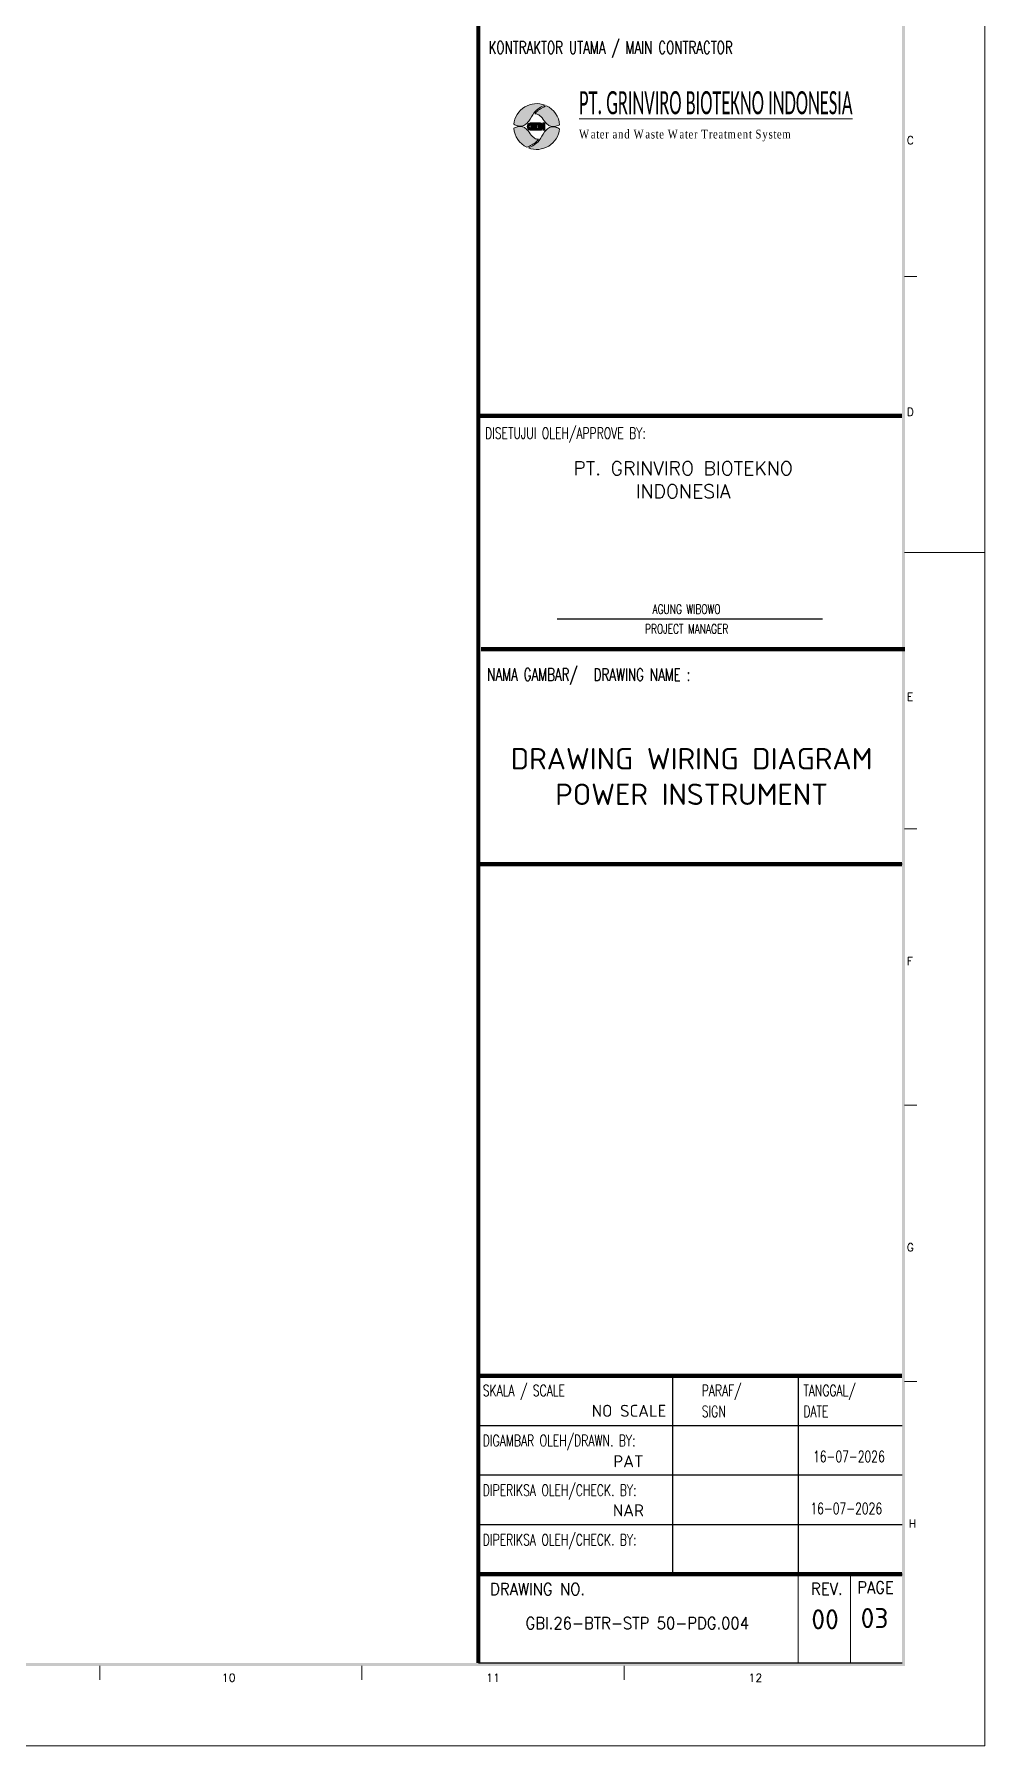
# Model space of a CAD drawing. Header units: millimetres. Extents: x 67033 to 212947, y 35102 to 335921.
# Drawn here: x 80903 to 83025, y 149414 to 153235 of the extents above; entities that cross this region are included whole.
import ezdxf
from ezdxf.enums import TextEntityAlignment as Align

# ---------------------------------------------------------------- set-up
doc = ezdxf.new("R2010")
doc.units = ezdxf.units.MM
doc.layers.add('BORDER', color=7, linetype='Continuous')
doc.layers.add('S-Kop', color=7, linetype='Continuous')
doc.layers.add('G-0.9', color=250, linetype='Continuous', lineweight=9)
doc.styles.add('3', font='ROMANS.SHX', dxfattribs={"width": 0.75})
doc.styles.add('ISOCPEUR', font='isocpeur.ttf')
doc.styles.add('ROMANS', font='romans.shx', dxfattribs={"height": 0.3})
doc.styles.get("Standard").update_dxf_attribs({"font": 'arial.ttf'})

msp = doc.modelspace()

# ---------------------------------------------------------------- hatches: boundary and pattern name
at = {"layer": 'G-0.9', "true_color": 0x139b48}
h = msp.add_hatch(color=114, dxfattribs=at)
edge = h.paths.add_edge_path(flags=0)
edge.add_spline(control_points=[(82075.61710055638, 153024.4129370213), (82075.00265464086, 153024.7098361602), (82073.76560609808, 153025.2858572626), (82072.19698846931, 153025.9540756037), (82070.93215750721, 153026.4708226235), (82069.97894740607, 153026.8504842934), (82069.01719883805, 153027.2090099228), (82068.044336945, 153027.5300177509), (82067.05661309531, 153027.8239559678), (82066.05731743203, 153028.0978733299), (82065.0497976102, 153028.3326695024), (82064.03993147753, 153028.5100054419), (82063.02341860536, 153028.6346460405), (82061.65485412418, 153028.7454678549), (82059.9498520863, 153028.7440866974), (82058.25085100379, 153028.5079444761), (82056.90035951087, 153028.206662778), (82055.90680572577, 153027.9336099272), (82054.92651363109, 153027.6073820654), (82053.95450426782, 153027.2240732609), (82053.00076373684, 153026.7943366436), (82051.76552457128, 153026.1763378508), (82050.28438442276, 153025.294576796), (82048.59782041042, 153024.0966136938), (82047.02070091096, 153022.7762168716), (82045.5347963146, 153021.3477297768), (82044.14007659047, 153019.8297228287), (82042.82777601373, 153018.2347829151), (82041.80287214759, 153016.8636431581), (82041.02044872557, 153015.7372802185), (82040.25144273446, 153014.6045219807), (82039.5158799632, 153013.4521131866), (82038.80492481959, 153012.2839378756), (82038.27451303067, 153011.4063938761), (82037.75113010312, 153010.5246272069), (82037.23812291994, 153009.6364823287), (82036.7285745556, 153008.7464269885), (82036.0432869506, 153007.563926121), (82035.3616138419, 153006.3797391007), (82034.67637429647, 153005.1985082807), (82034.15092452012, 153004.3203505457), (82033.6180058508, 153003.4473591982), (82032.9031323897, 153002.2865010131), (82031.97585413409, 153000.8586373029), (82030.80108738373, 152999.1837843493), (82029.14939929589, 152997.0126326238), (82026.87244941368, 152994.4408756825), (82023.86569068825, 152991.6133531293), (82020.61310932053, 152989.07970309), (82017.72806739963, 152987.2545990595), (82015.33871743969, 152985.9424261563), (82013.51318081155, 152985.0168750683), (82011.66115496257, 152984.1384413473), (82009.16293271935, 152983.0181381538), (82007.27763755461, 152982.1984990954), (82006.00993545465, 152981.671238786)], knot_values=[-1, -1, -1, -1, -0.9772727272727273, -0.9545454545454546, -0.9431818181818182, -0.9318181818181819, -0.9204545454545454, -0.9090909090909091, -0.8977272727272727, -0.8863636363636364, -0.875, -0.8636363636363636, -0.8522727272727273, -0.8409090909090909, -0.8181818181818182, -0.7954545454545454, -0.7840909090909091, -0.7727272727272727, -0.7613636363636364, -0.75, -0.7386363636363636, -0.7272727272727273, -0.7045454545454546, -0.6818181818181818, -0.6590909090909091, -0.6363636363636364, -0.6136363636363636, -0.5909090909090909, -0.5681818181818181, -0.5568181818181818, -0.5454545454545454, -0.5227272727272727, -0.5113636363636364, -0.5, -0.4886363636363636, -0.4772727272727273, -0.4659090909090909, -0.4545454545454545, -0.4318181818181818, -0.4204545454545454, -0.4090909090909091, -0.3977272727272727, -0.3863636363636364, -0.3636363636363636, -0.3409090909090909, -0.3181818181818182, -0.2727272727272727, -0.2272727272727273, -0.1818181818181818, -0.1363636363636364, -0.1136363636363636, -0.09090909090909091, -0.06818181818181818, -0.04545454545454546, 0, 0, 0, 0], degree=3, periodic=0)
edge.add_arc((82024.66971455529, 153029.3331441427), 51.18441733908411, 248.6195076609033, 354.4838079919351)
edge = h.paths.add_edge_path(flags=0)
edge.add_arc((82024.66971455529, 153029.3331441427), 51.18441733908363, 68.61950766090604, 174.4838079919366)
edge.add_spline(control_points=[(81973.72232855578, 153034.2533512633), (81974.33677447126, 153033.9564521245), (81975.57382301407, 153033.3804310221), (81977.14244064127, 153032.712212681), (81978.40727160337, 153032.1954656611), (81979.36048170607, 153031.815803992), (81980.32223027408, 153031.4572783619), (81981.29509216714, 153031.1362705337), (81982.28281601683, 153030.8423323169), (81983.2821116801, 153030.5684149548), (81984.28963150195, 153030.3336187821), (81985.29949763462, 153030.1562828427), (81986.31601050677, 153030.0316422441), (81987.68457498643, 153029.9208204305), (81989.38957702584, 153029.9222015857), (81991.08857810684, 153030.1583438086), (81992.43906959973, 153030.4596255074), (81993.43262338638, 153030.7326783567), (81994.4129154795, 153031.0589062193), (81995.38492484584, 153031.4422150206), (81996.33866536453, 153031.8719516525), (81997.57390460071, 153032.4899503747), (81999.05504420893, 153033.3717119669), (82000.74161045009, 153034.5696728417), (82002.31872168812, 153035.8900779269), (82003.80465709978, 153037.3185341987), (82005.19926182108, 153038.8366561772), (82006.51199159384, 153040.4311667913), (82007.7402744502, 153042.0781366696), (82008.70766047898, 153043.4933788347), (82009.45700008179, 153044.6369336371), (82010.000957616, 153045.5064968836), (82010.53459324782, 153046.3822756419), (82011.06489058191, 153047.2599155172), (82011.58831204893, 153048.1416514095), (82012.10127952912, 153049.0298235202), (82012.61094816746, 153049.9198007002), (82013.12447247807, 153050.8069617608), (82013.63827623693, 153051.6936170101), (82014.14877748987, 153052.5820816068), (82014.66314796152, 153053.4677197979), (82015.18847967268, 153054.345953845), (82015.7214297882, 153055.2189248682), (82016.43629295396, 153056.3797897061), (82017.3635762475, 153057.807650169), (82018.53834141986, 153059.4825041049), (82020.19002986232, 153061.6536557874), (82022.46698081287, 153064.2254106113), (82025.47373413199, 153067.0529425663), (82028.72633584472, 153069.5865575391), (82031.61131445113, 153071.4117706212), (82034.00079352985, 153072.7237211448), (82036.43431662188, 153073.9586947515), (82039.54713031166, 153075.3765463494), (82042.06179155597, 153076.4677891892), (82043.32949365595, 153076.9950494987)], knot_values=[-1, -1, -1, -1, -0.9772727272727273, -0.9545454545454546, -0.9431818181818182, -0.9318181818181819, -0.9204545454545455, -0.9090909090909092, -0.8977272727272728, -0.8863636363636365, -0.8750000000000001, -0.8636363636363638, -0.8522727272727274, -0.840909090909091, -0.8181818181818183, -0.7954545454545456, -0.7840909090909093, -0.7727272727272729, -0.7613636363636366, -0.7500000000000002, -0.7386363636363639, -0.7272727272727275, -0.7045454545454548, -0.6818181818181821, -0.6590909090909094, -0.6363636363636367, -0.613636363636364, -0.5909090909090913, -0.5681818181818186, -0.5454545454545459, -0.5340909090909094, -0.522727272727273, -0.5113636363636367, -0.5000000000000003, -0.488636363636364, -0.4772727272727276, -0.4659090909090913, -0.4545454545454549, -0.4431818181818186, -0.4318181818181822, -0.4204545454545459, -0.4090909090909095, -0.3977272727272732, -0.3863636363636368, -0.363636363636364, -0.3409090909090913, -0.3181818181818186, -0.272727272727273, -0.2272727272727276, -0.1818181818181821, -0.1363636363636367, -0.113636363636364, -0.09090909090909127, -0.04545454545454575, -3.33066907387547e-16, -3.33066907387547e-16, -3.33066907387547e-16, -3.33066907387547e-16], degree=3, periodic=0)
at = {"layer": 'G-0.9', "true_color": 0x105689}
h = msp.add_hatch(color=146, dxfattribs=at)
edge = h.paths.add_edge_path(flags=0)
edge.add_arc((82024.66971455529, 153029.3331441427), 51.18441733908399, 3.799054058211098, 64.9709100956754)
edge.add_spline(control_points=[(82046.3247335409, 153075.7109915597), (82045.10851177287, 153075.1848081262), (82043.29773369088, 153074.3651089546), (82040.90784812203, 153073.2139352082), (82039.13292441565, 153072.3162210944), (82037.35449970687, 153071.4050253557), (82035.57681843174, 153070.4762146974), (82033.8287188467, 153069.5007826609), (82032.13955067587, 153068.4507636289), (82030.51202395649, 153067.3189017822), (82028.39642651872, 153065.7288127059), (82025.87370990847, 153063.5906588791), (82023.04483176189, 153060.8035578924), (82021.2878838747, 153058.7889788241), (82020.44192628686, 153057.7433086441)], knot_values=[0, 0, 0, 0, 0.125, 0.1875, 0.25, 0.3125, 0.375, 0.4375, 0.5, 0.5625, 0.625, 0.75, 0.875, 1, 1, 1, 1], degree=3, periodic=0)
edge.add_spline(control_points=[(82020.44192628686, 153057.7433086441), (82021.00536896943, 153057.7387453177), (82022.12506284362, 153057.6841721082), (82023.77271635555, 153057.4579581755), (82025.41942108345, 153057.1114334791), (82027.01794572883, 153056.613962666), (82028.276030245, 153056.011887906), (82029.25062454079, 153055.4529417609), (82029.96079629443, 153055.0105061464), (82030.6488943477, 153054.5384641774), (82031.31661515802, 153054.0296935313), (82031.96588674183, 153053.4968362177), (82032.8120437518, 153052.7702239364), (82033.62108176186, 153052.0091066569), (82034.39907685528, 153051.2125652607), (82034.9729961783, 153050.6059168321), (82035.53476382294, 153049.9867785781), (82036.26411453988, 153049.1405323512), (82036.97641004816, 153048.2772975226), (82037.67652569836, 153047.4025478599), (82038.36238826225, 153046.5132407641), (82039.21167261986, 153045.3951361024), (82040.21749672259, 153044.0437075974), (82041.22030129824, 153042.691658702), (82042.23174352835, 153041.3567282053), (82043.2548176799, 153040.0335299599), (82044.12542399521, 153038.9480087101), (82044.83174584518, 153038.0878384327), (82045.37225259171, 153037.4507420183), (82045.9180803125, 153036.8138641253), (82046.46825572943, 153036.1777920672), (82046.93749272171, 153035.6582325928), (82047.32200881858, 153035.2527280725), (82047.61646807939, 153034.956009476), (82047.91511543692, 153034.6632484087), (82048.31638455614, 153034.2741233895), (82048.82730962029, 153033.7969921826), (82049.46125833823, 153033.2499595463), (82050.34227758808, 153032.5766041203), (82051.53032186403, 153031.837672986), (82053.02845354605, 153031.0823212675), (82054.59045737046, 153030.4657223432), (82056.73889472074, 153029.8229579828), (82058.94468961205, 153029.4414455487), (82061.17503004606, 153029.3288751403), (82063.41153775353, 153029.3697786886), (82066.19380336661, 153029.682030296), (82068.92293816687, 153030.2826870546), (82071.05012557894, 153030.9400626065), (82073.15288283033, 153031.6825007014), (82074.71266773115, 153032.2867226273), (82075.74165732737, 153032.7244919324)], knot_values=[0, 0, 0, 0, 0.02500000000000002, 0.05000000000000004, 0.07499999999999996, 0.09999999999999998, 0.125, 0.1375, 0.15, 0.1625000000000001, 0.175, 0.1875, 0.2, 0.225, 0.2375, 0.25, 0.2625, 0.275, 0.3, 0.3125, 0.325, 0.35, 0.375, 0.4, 0.425, 0.45, 0.475, 0.4875, 0.5, 0.5125, 0.5249999999999999, 0.5374999999999999, 0.5437499999999998, 0.5499999999999998, 0.5562499999999999, 0.5624999999999999, 0.5749999999999998, 0.5874999999999999, 0.5999999999999999, 0.6249999999999999, 0.6499999999999999, 0.6749999999999998, 0.6999999999999998, 0.7499999999999999, 0.7749999999999999, 0.7999999999999999, 0.8499999999999999, 0.8999999999999999, 0.9249999999999999, 0.95, 1, 1, 1, 1], degree=3, periodic=0)
edge = h.paths.add_edge_path(flags=0)
edge.add_arc((82024.66971455529, 153029.3331441427), 51.18441733908391, 183.7990540582112, 244.97091009567498, ccw=False)
edge.add_spline(control_points=[(81973.59777178324, 153025.9417963522), (81974.62676138099, 153026.3795656573), (81976.18645884775, 153026.9838866127), (81978.28944925613, 153027.7260606294), (81979.8841403411, 153028.2198845268), (81981.51021414438, 153028.6215202428), (81983.70086880974, 153029.0480788771), (81985.92808465144, 153029.2962903953), (81988.1643633173, 153029.3374541045), (81990.39476069242, 153029.2248161757), (81992.60052903577, 153028.8433523868), (81994.74897581559, 153028.2005339319), (81996.31096226831, 153027.5840864937), (81997.80915636224, 153026.828169401), (81999.23457721346, 153025.9435620531), (82000.30765013, 153025.061051152), (82001.02305305995, 153024.392087632), (82001.42431207266, 153024.0030544255), (82001.72296146101, 153023.7102749166), (82002.01742017997, 153023.4135612321), (82002.40193645487, 153023.0080551032), (82002.87117335969, 153022.488496417), (82003.42134880579, 153021.8524241056), (82003.96717651737, 153021.215546281), (82004.50768326697, 153020.5784498488), (82005.2140051154, 153019.7182795769), (82006.0846114307, 153018.6327583232), (82007.1076855838, 153017.3095600793), (82008.11912781237, 153015.9746295827), (82009.12193238802, 153014.6225806873), (82010.1277564923, 153013.2711521823), (82010.9770408499, 153012.1530475206), (82011.66290341377, 153011.2637404247), (82012.363019064, 153010.3889907628), (82013.07531457224, 153009.5257559343), (82013.80466528767, 153008.6795097073), (82014.36643293385, 153008.060371451), (82014.94035225686, 153007.4537230223), (82015.71834734875, 153006.6571816278), (82016.52738536036, 153005.896064349), (82017.37354236878, 153005.169452067), (82018.02281395413, 153004.6365947535), (82018.69053476288, 153004.1278241072), (82019.37863281772, 153003.6557821375), (82020.08880457137, 153003.2133465238), (82021.06339886715, 153002.6544003787), (82022.32148338176, 153002.0523256186), (82023.92000802715, 153001.5548548056), (82025.56671275506, 153001.2083301076), (82027.21436626698, 153000.9821161764), (82028.33406014272, 153000.927542967), (82028.89750282528, 153000.9229796405)], knot_values=[0, 0, 0, 0, 0.05000000000000004, 0.07499999999999996, 0.09999999999999998, 0.125, 0.1499999999999999, 0.2, 0.225, 0.25, 0.3, 0.325, 0.35, 0.375, 0.4, 0.425, 0.4375, 0.44375, 0.45, 0.4562499999999999, 0.4624999999999999, 0.475, 0.4875, 0.5, 0.5125, 0.5249999999999999, 0.5499999999999998, 0.5749999999999997, 0.5999999999999998, 0.6249999999999998, 0.6499999999999998, 0.6749999999999998, 0.6874999999999998, 0.6999999999999997, 0.7249999999999996, 0.7374999999999996, 0.7499999999999996, 0.7624999999999995, 0.7749999999999995, 0.7999999999999995, 0.8124999999999996, 0.8249999999999995, 0.8374999999999995, 0.8499999999999994, 0.8624999999999994, 0.8749999999999993, 0.8999999999999994, 0.9249999999999994, 0.9499999999999994, 0.9749999999999994, 0.9999999999999994, 0.9999999999999994, 0.9999999999999994, 0.9999999999999994], degree=3, periodic=0)
edge.add_spline(control_points=[(82028.89750282528, 153000.9229796405), (82028.05154523744, 152999.8773094613), (82026.29459735026, 152997.8627303923), (82023.46571920367, 152995.0756294056), (82020.94300259341, 152992.9374755787), (82018.82740515564, 152991.3473865024), (82017.19987843627, 152990.2155246549), (82015.5107102639, 152989.1655056238), (82013.76261068038, 152988.1900735872), (82011.98492940528, 152987.2612629289), (82010.20650469649, 152986.3500671902), (82008.43158099012, 152985.4523530771), (82006.04169542127, 152984.3011793301), (82004.23091733774, 152983.4814801585), (82003.01469557124, 152982.9552967249)], knot_values=[0, 0, 0, 0, 0.125, 0.25, 0.375, 0.4375, 0.5, 0.5625, 0.625, 0.6875, 0.75, 0.8125, 0.875, 1, 1, 1, 1], degree=3, periodic=0)
at = {"layer": 'G-0.9', "true_color": 0xf26722}
h = msp.add_hatch(color=30, dxfattribs=at)
h.dxf.hatch_style = 1
edge = h.paths.add_edge_path()
edge.add_arc((82024.65427571957, 153029.3426941992), 51.18441733908399, 3.799054058211098, 64.9709100956754)
edge.add_spline(control_points=[(82046.30929470362, 153075.7205416162), (82045.09307293559, 153075.1943581827), (82043.2822948536, 153074.3746590111), (82040.89240928474, 153073.223485264), (82039.11748557839, 153072.325771151), (82037.3390608696, 153071.4145754122), (82035.56137959448, 153070.4857647539), (82033.81328001095, 153069.5103327174), (82032.1241118386, 153068.4603136862), (82030.49658511922, 153067.3284518387), (82028.38098768146, 153065.7383627624), (82025.85827107119, 153063.6002089355), (82023.0293929246, 153060.8131079488), (82021.27244503741, 153058.7985288806), (82020.4264874496, 153057.7528587006)], knot_values=[0, 0, 0, 0, 0.125, 0.1875, 0.25, 0.3125, 0.375, 0.4375, 0.5, 0.5625, 0.625, 0.75, 0.875, 1, 1, 1, 1], degree=3, periodic=0)
edge.add_spline(control_points=[(82020.4264874496, 153057.7528587006), (82020.98993013214, 153057.7482953742), (82022.1096240079, 153057.6937221648), (82023.75727751828, 153057.4675082336), (82025.4039822477, 153057.1209835356), (82027.00250689157, 153056.6235127226), (82028.26059140773, 153056.0214379625), (82029.2351857035, 153055.4624918173), (82029.94535745717, 153055.0200562037), (82030.63345551198, 153054.5480142339), (82031.30117632073, 153054.0392435877), (82031.9504479061, 153053.5063862742), (82032.79660491453, 153052.7797739929), (82033.60564292458, 153052.0186567134), (82034.383638018, 153051.2221153188), (82034.95755734101, 153050.6154668901), (82035.51932498567, 153049.9963286346), (82036.24867570262, 153049.1500824077), (82036.9609712109, 153048.2868475791), (82037.66108686109, 153047.4120979172), (82038.34694942497, 153046.5227908205), (82039.19623378258, 153045.4046861588), (82040.20205788687, 153044.0532576539), (82041.20486246097, 153042.7012087584), (82042.21630469104, 153041.3662782618), (82043.23937884417, 153040.0430800179), (82044.10998515795, 153038.9575587666), (82044.81630700637, 153038.0973884892), (82045.35681375596, 153037.4602920748), (82045.90264147676, 153036.8234141819), (82046.45281689217, 153036.1873421245), (82046.92205388444, 153035.6677826494), (82047.30656998283, 153035.2622781291), (82047.60102924213, 153034.9655595325), (82047.89967659966, 153034.6727984668), (82048.30094571886, 153034.283673446), (82048.811870783, 153033.8065422391), (82049.44581950096, 153033.2595096028), (82050.32683875081, 153032.5861541776), (82051.51488302831, 153031.8472230425), (82053.01301470879, 153031.0918713255), (82054.5750185332, 153030.4752723998), (82056.72345588346, 153029.83250804), (82058.92925077479, 153029.4509956052), (82061.15959120878, 153029.3384251968), (82063.39609891626, 153029.3793287451), (82066.17836452932, 153029.6915803517), (82068.90749932958, 153030.292237111), (82071.0346867417, 153030.949612663), (82073.13744399304, 153031.692050758), (82074.69722889387, 153032.2962726839), (82075.7262184901, 153032.7340419889)], knot_values=[0, 0, 0, 0, 0.02500000000000002, 0.05000000000000004, 0.07499999999999996, 0.09999999999999998, 0.125, 0.1375, 0.15, 0.1625000000000001, 0.175, 0.1875, 0.2, 0.225, 0.2375, 0.25, 0.2625, 0.275, 0.3, 0.3125, 0.325, 0.35, 0.375, 0.4, 0.425, 0.45, 0.475, 0.4875, 0.5, 0.5125, 0.5249999999999999, 0.5374999999999999, 0.5437499999999998, 0.5499999999999998, 0.5562499999999999, 0.5624999999999999, 0.5749999999999998, 0.5874999999999999, 0.5999999999999999, 0.6249999999999999, 0.6499999999999999, 0.6749999999999998, 0.6999999999999998, 0.7499999999999999, 0.7749999999999999, 0.7999999999999999, 0.8499999999999999, 0.8999999999999999, 0.9249999999999999, 0.95, 1, 1, 1, 1], degree=3, periodic=0)
at = {"layer": 'G-0.9', "true_color": 0x000000}
h = msp.add_hatch(color=18, dxfattribs=at)
edge = h.paths.add_edge_path(flags=0)
edge.add_spline(control_points=[(82010.08184512137, 153037.5994832243), (82009.82486307614, 153037.4881278157), (82009.44474238194, 153037.3161503208), (82008.94820409565, 153037.0773420118), (82008.58177591812, 153036.8927157246), (82008.21799973756, 153036.7056396363), (82007.85745179154, 153036.5155812401), (82007.5638361452, 153036.3508802012), (82007.33468527114, 153036.2138143421), (82007.11077502597, 153036.0719111598), (82006.83641130185, 153035.8894017649), (82006.51557899575, 153035.6626253338), (82006.20788803701, 153035.4236746221), (82005.9182272889, 153035.1683782723), (82005.64570735846, 153034.896466493), (82005.30106875891, 153034.5152999446), (82004.91406499229, 153034.003988783), (82004.52918529186, 153033.3187085014), (82004.21425783269, 153032.5865433076), (82003.97062018419, 153031.812035981), (82003.73695691834, 153030.7389880951), (82003.61237625648, 153029.3458771341), (82003.71557949466, 153027.6729376175), (82004.02383921848, 153026.3409623182), (82004.41401016318, 153025.3540523699), (82004.77736748908, 153024.6578616561), (82005.14773611585, 153024.1341802485), (82005.47947409877, 153023.7413004447), (82005.74237007051, 153023.4594678997), (82006.02248808027, 153023.1929214925), (82006.32075967698, 153022.9415049721), (82006.63238754061, 153022.701441658), (82006.95198899572, 153022.4681358051), (82007.28225165607, 153022.2438883409), (82007.62582867609, 153022.0309179494), (82007.97725302544, 153021.8245995219), (82008.45000589901, 153021.5530560647), (82009.04973059514, 153021.2210706838), (82009.54505972467, 153020.9686597535), (82009.79609661519, 153020.8453122015)], knot_values=[0, 0, 0, 0, 0.0357142857142857, 0.0535714285714286, 0.0714285714285714, 0.0892857142857143, 0.1071428571428572, 0.125, 0.1339285714285714, 0.1428571428571429, 0.1607142857142858, 0.1785714285714286, 0.1964285714285714, 0.2142857142857143, 0.2321428571428572, 0.25, 0.2857142857142857, 0.3214285714285714, 0.3571428571428572, 0.3928571428571429, 0.4285714285714286, 0.5, 0.5714285714285714, 0.6428571428571428, 0.6785714285714285, 0.7142857142857142, 0.7499999999999999, 0.7678571428571428, 0.7857142857142857, 0.8035714285714286, 0.8214285714285714, 0.8392857142857142, 0.857142857142857, 0.8749999999999998, 0.8928571428571427, 0.9107142857142856, 0.9285714285714284, 0.9642857142857141, 0.9999999999999998, 0.9999999999999998, 0.9999999999999998, 0.9999999999999998], degree=3, periodic=0)
edge.add_line((82009.79609661519, 153020.8453122015), (82019.69709955661, 153020.8453122015))
edge.add_line((82019.69709955627, 153020.8453122015), (82019.69709955627, 153031.3854838728))
edge.add_line((82019.69709955627, 153031.3854838727), (82011.46832613368, 153031.3854838727))
edge.add_line((82011.46832613357, 153031.3854838727), (82011.46832613357, 153027.0207973317))
edge.add_line((82011.46832613357, 153027.020797332), (82015.33951317836, 153027.020797332))
edge.add_line((82015.33951317877, 153027.020797332), (82015.33951317877, 153025.0892933794))
edge.add_line((82015.33951317877, 153025.0892933785), (82011.08186041968, 153025.0892933785))
edge.add_spline(control_points=[(82011.08186041958, 153025.0892933785), (82010.88139887077, 153025.1765116687), (82010.63701825828, 153025.2918066716), (82010.35324115558, 153025.4397562109), (82010.16628807897, 153025.5406483299), (82009.93373059627, 153025.6679104701), (82009.73304073494, 153025.7911665564), (82009.6053784917, 153025.8795384576), (82009.52202138207, 153025.9402365528), (82009.37808821963, 153026.0486357473), (82009.18083893204, 153026.2123795497), (82008.94127727242, 153026.4520420209), (82008.710531273, 153026.7512448834), (82008.4952439723, 153027.106342533), (82008.31961487456, 153027.4916594667), (82008.04384592711, 153028.3053290512), (82007.9406932567, 153029.3522608338), (82008.0978309367, 153030.3608247445), (82008.26658325248, 153030.9030983861), (82008.43250656329, 153031.2885624788), (82008.60655496932, 153031.5827587312), (82008.76572632966, 153031.8044900344), (82008.89391490574, 153031.9623583117), (82009.03271220825, 153032.1104108761), (82009.18223539818, 153032.2495481369), (82009.31335336262, 153032.3598105827), (82009.4212284293, 153032.4453986712), (82009.50309065112, 153032.5087142856), (82009.58661530535, 153032.5705496454), (82009.70110397528, 153032.6502690509), (82009.84867139884, 153032.7460105039), (82010.03079295697, 153032.8564847119), (82010.21490698197, 153032.9652127459), (82010.40065329798, 153033.0725106118), (82010.65322266557, 153033.2112742247), (82010.84740259965, 153033.3111823204), (82010.97905364336, 153033.3758619869)], knot_values=[0, 0, 0, 0, 0.05769230769230771, 0.07211538461538458, 0.08653846153846156, 0.1153846153846154, 0.1442307692307693, 0.1514423076923077, 0.1586538461538463, 0.1730769230769231, 0.2019230769230769, 0.2307692307692307, 0.2692307692307692, 0.3076923076923077, 0.3461538461538461, 0.3846153846153846, 0.5384615384615384, 0.6153846153846154, 0.653846153846154, 0.6923076923076924, 0.7307692307692308, 0.7500000000000001, 0.7692307692307694, 0.7884615384615385, 0.8076923076923078, 0.8269230769230771, 0.8365384615384617, 0.8461538461538463, 0.8557692307692308, 0.8653846153846154, 0.8846153846153847, 0.903846153846154, 0.9230769230769232, 0.9423076923076925, 0.9615384615384618, 1, 1, 1, 1], degree=3, periodic=0)
edge.add_line((82010.97905364336, 153033.3758619869), (82019.69709955582, 153033.3758619869))
edge.add_line((82019.69709955627, 153033.3758619869), (82019.69709955627, 153037.599483224))
edge.add_line((82019.69709955627, 153037.5994832243), (82010.08184512219, 153037.5994832243))
h.paths.add_polyline_path([(82042.94548318621, 153037.5994832243), (82038.66818848066, 153037.5994832243), (82038.66818848066, 153020.8453122015), (82042.94548318621, 153020.8453122015)], flags=0)
edge = h.paths.add_edge_path(flags=0)
edge.add_line((82025.01296209807, 153033.3758619869), (82025.01296209807, 153025.0892933788))
edge.add_line((82025.01296209807, 153025.0892933785), (82031.88001589722, 153025.0892933785))
edge.add_spline(control_points=[(82031.880015898, 153025.0892933785), (82031.93329173069, 153025.1351644439), (82032.03718642564, 153025.227103181), (82032.16315318774, 153025.3423153065), (82032.25665215097, 153025.4350232868), (82032.32258301428, 153025.5048645662), (82032.37305120628, 153025.5633967055), (82032.41079268274, 153025.6104172542), (82032.43711493614, 153025.6458294638), (82032.46173277158, 153025.6813677951), (82032.48484025555, 153025.7170178849), (82032.5060261762, 153025.752810164), (82032.53106839846, 153025.8007704096), (82032.55738175954, 153025.8610899157), (82032.57960841278, 153025.9341651421), (82032.59066439912, 153026.0080669551), (82032.59186694614, 153026.0826978863), (82032.5834809302, 153026.1455850154), (82032.57183805181, 153026.1962598219), (82032.56115968208, 153026.2344099375), (82032.54828615225, 153026.2727224877), (82032.5330217487, 153026.3112119538), (82032.51579723168, 153026.3498464604), (82032.49704509585, 153026.3885940052), (82032.47656443015, 153026.4274694552), (82032.44657600435, 153026.4795017623), (82032.40575416686, 153026.5447890205), (82032.35132581615, 153026.6235364288), (82032.2730873299, 153026.7289523346), (82032.16607226084, 153026.8614042389), (82032.07729638615, 153026.9675998729), (82032.03156186048, 153027.020797332)], knot_values=[0, 0, 0, 0, 0.07692307692307687, 0.1538461538461539, 0.1923076923076923, 0.2307692307692307, 0.2692307692307692, 0.2884615384615384, 0.3076923076923077, 0.3269230769230769, 0.3461538461538461, 0.3653846153846154, 0.3846153846153846, 0.423076923076923, 0.4615384615384615, 0.5, 0.5384615384615384, 0.5769230769230769, 0.5961538461538461, 0.6153846153846154, 0.6346153846153846, 0.6538461538461539, 0.6730769230769231, 0.6923076923076923, 0.7115384615384615, 0.7307692307692306, 0.7692307692307692, 0.8076923076923076, 0.846153846153846, 0.9230769230769229, 0.9999999999999998, 0.9999999999999998, 0.9999999999999998, 0.9999999999999998], degree=3, periodic=0)
edge.add_line((82032.03156186048, 153027.020797332), (82027.62649003603, 153027.020797332))
edge.add_line((82027.62649003626, 153027.020797332), (82027.62649003626, 153031.3854838729))
edge.add_line((82027.62649003626, 153031.3854838727), (82032.03156186071, 153031.3854838727))
edge.add_spline(control_points=[(82032.03156186048, 153031.3854838727), (82032.0831284783, 153031.446314057), (82032.15757759855, 153031.5375303254), (82032.24160242909, 153031.6439209777), (82032.28809787988, 153031.7047004475), (82032.32137854393, 153031.7502691393), (82032.35343458447, 153031.7958255856), (82032.38455987119, 153031.8413727229), (82032.41414014749, 153031.8869044095), (82032.44155599915, 153031.9324144502), (82032.46711678099, 153031.9779059395), (82032.49113200899, 153032.0233819721), (82032.51298178082, 153032.0688363496), (82032.53205362512, 153032.1142629441), (82032.54863477105, 153032.1596646324), (82032.56790257142, 153032.2201718103), (82032.58468383178, 153032.2957327431), (82032.59145399822, 153032.3862721812), (82032.58636192742, 153032.47669299), (82032.57042725485, 153032.5519267443), (82032.55173062031, 153032.6120542547), (82032.53547897007, 153032.6571275955), (82032.51663348886, 153032.7021749954), (82032.49491269609, 153032.7471936408), (82032.47094695827, 153032.7921898359), (82032.44537983071, 153032.8371700155), (82032.41789025416, 153032.8821309699), (82032.38815773265, 153032.9270694932), (82032.35682413455, 153032.9719920057), (82032.32452601091, 153033.0169048714), (82032.29095882684, 153033.0618050456), (82032.24400437633, 153033.1216499624), (82032.15907986052, 153033.2263510218), (82032.08377148714, 153033.3160696265), (82032.03156186048, 153033.3758619869)], knot_values=[0, 0, 0, 0, 0.09090909090909094, 0.1363636363636364, 0.1590909090909091, 0.1818181818181818, 0.2045454545454546, 0.2272727272727273, 0.25, 0.2727272727272727, 0.2954545454545454, 0.3181818181818181, 0.3409090909090908, 0.3636363636363636, 0.3863636363636365, 0.4090909090909092, 0.4545454545454546, 0.5, 0.5454545454545454, 0.5909090909090908, 0.6136363636363635, 0.6363636363636362, 0.659090909090909, 0.6818181818181817, 0.7045454545454544, 0.7272727272727271, 0.7499999999999998, 0.7727272727272725, 0.7954545454545452, 0.8181818181818179, 0.8409090909090906, 0.8636363636363633, 0.9090909090909087, 0.9999999999999997, 0.9999999999999997, 0.9999999999999997, 0.9999999999999997], degree=3, periodic=0)
edge.add_line((82032.03156186048, 153033.3758619869), (82025.01296209794, 153033.3758619869))
edge = h.paths.add_edge_path(flags=0)
edge.add_line((82020.82186209853, 153037.5994832243), (82033.16013786581, 153037.5994832243))
edge.add_spline(control_points=[(82033.16013786687, 153037.5994832243), (82033.30993394133, 153037.5375167264), (82033.53103404836, 153037.4408813459), (82033.81892536014, 153037.3049492255), (82034.03083107744, 153037.1988850258), (82034.24095743307, 153037.0909962622), (82034.44891096753, 153036.9808786927), (82034.61762809171, 153036.8844216987), (82034.74871053762, 153036.8032615474), (82034.8444812625, 153036.7397967417), (82034.93839386902, 153036.6743837035), (82035.06210246198, 153036.5855494393), (82035.2730122582, 153036.4241916332), (82035.55197816901, 153036.172088367), (82035.792500489, 153035.879292937), (82035.9661733353, 153035.6272927697), (82036.12741838902, 153035.3670031906), (82036.26818250991, 153035.0883654953), (82036.39053799456, 153034.7960276819), (82036.50277847597, 153034.501168794), (82036.6222693128, 153034.1192723485), (82036.77007023107, 153033.495091811), (82036.86238392383, 153032.8656360262), (82036.88282076042, 153032.2402309227), (82036.86106418201, 153031.7757860176), (82036.79373965702, 153031.3209604931), (82036.70554547988, 153030.948468134), (82036.61132797772, 153030.6578295511), (82036.5284541977, 153030.4428674088), (82036.43775346405, 153030.2300319891), (82036.34327662071, 153030.018259516), (82036.24564267817, 153029.8074102474), (82036.1072645619, 153029.5284980557), (82035.9953787119, 153029.3215333813), (82035.9170624514, 153029.1845742758)], knot_values=[0, 0, 0, 0, 0.04545454545454541, 0.06818181818181812, 0.09090909090909094, 0.1136363636363636, 0.1363636363636364, 0.1590909090909091, 0.1704545454545454, 0.1818181818181818, 0.1931818181818181, 0.2045454545454546, 0.2272727272727273, 0.2727272727272727, 0.3181818181818181, 0.3409090909090908, 0.3636363636363636, 0.4090909090909092, 0.4318181818181819, 0.4545454545454546, 0.5, 0.5454545454545454, 0.6363636363636362, 0.6818181818181817, 0.7272727272727271, 0.7727272727272725, 0.8181818181818179, 0.8409090909090906, 0.8636363636363633, 0.886363636363636, 0.9090909090909087, 0.9318181818181814, 0.9545454545454541, 0.9999999999999996, 0.9999999999999996, 0.9999999999999996, 0.9999999999999996], degree=3, periodic=0)
edge.add_spline(control_points=[(82035.9170624514, 153029.1845742758), (82035.98754883255, 153029.0597585144), (82036.08905931115, 153028.8714011147), (82036.21627739514, 153028.6180705188), (82036.30700841911, 153028.4268186377), (82036.39552860899, 153028.2349537639), (82036.4813319539, 153028.0423492296), (82036.56104983819, 153027.8481118094), (82036.63113697442, 153027.6513873497), (82036.69161735634, 153027.4519319681), (82036.76256504128, 153027.1831295722), (82036.83004417384, 153026.8426224974), (82036.87137206522, 153026.4244616118), (82036.88380623728, 153025.8599332639), (82036.82106708299, 153025.1453244498), (82036.67343031234, 153024.429773545), (82036.52781973733, 153023.9413806391), (82036.43151676981, 153023.6667318555), (82036.35135002299, 153023.4670637924), (82036.26387916326, 153023.2720081914), (82036.13822225487, 153023.0160089106), (82035.96096886201, 153022.7131728363), (82035.71175403708, 153022.3832546302), (82035.43098732825, 153022.0825168492), (82035.16552658785, 153021.8663505775), (82034.93796820662, 153021.7085483494), (82034.76308081723, 153021.5946965598), (82034.58231703381, 153021.4869919512), (82034.39444828793, 153021.3866593021), (82034.2023938998, 153021.290678978), (82034.00853245382, 153021.1965756213), (82033.81325759062, 153021.1039411848), (82033.54858618375, 153020.9849018668), (82033.34592032002, 153020.8999475404), (82033.20888418936, 153020.8453122015)], knot_values=[0, 0, 0, 0, 0.04166666666666674, 0.0625, 0.08333333333333337, 0.1041666666666667, 0.125, 0.1458333333333333, 0.1666666666666666, 0.1875, 0.2083333333333333, 0.25, 0.2916666666666667, 0.3333333333333334, 0.4166666666666667, 0.5, 0.5416666666666666, 0.5625, 0.5833333333333333, 0.6041666666666665, 0.6249999999999999, 0.6666666666666665, 0.7083333333333333, 0.7499999999999999, 0.7916666666666665, 0.8124999999999998, 0.8333333333333331, 0.8541666666666665, 0.8749999999999998, 0.8958333333333331, 0.9166666666666665, 0.9374999999999999, 0.9583333333333333, 0.9999999999999999, 0.9999999999999999, 0.9999999999999999, 0.9999999999999999], degree=3, periodic=0)
edge.add_line((82033.20888418936, 153020.8453122015), (82020.82186209885, 153020.8453122015))
edge.add_line((82020.82186209853, 153020.8453122015), (82020.82186209853, 153037.5994832245))

# ---------------------------------------------------------------- linework, layer by layer
at = {"layer": 'BORDER', "linetype": 'Continuous', "lineweight": 9}
for p, q in [((82872.76884393685, 152694.7618061028), (82845.95244799172, 152694.7618061028)), ((83024.72842095922, 152077.984699365), (82845.95244799172, 152077.984699365)), ((82872.76884393685, 151461.2075926272), (82845.95244799172, 151461.2075926272)), ((82872.76884393685, 150844.4304858893), (82845.95244799172, 150844.4304858893)), ((82872.76884393685, 150227.6533791514), (82845.95244799172, 150227.6533791514)), ((81049.25391966842, 149592.9986751168), (81049.25391966842, 149561.7128798475)), ((81634.74523113696, 149592.9986751168), (81634.74523113696, 149561.7128798475)), ((82220.2365426055, 149592.9986751168), (82220.2365426055, 149561.7128798475))]:
    msp.add_line(p, q, dxfattribs=at)
at = {"layer": 'BORDER', "lineweight": 9}
for p, q in [((82608.53438094413, 149599.0134613804), (82608.53438094413, 149795.7337724502)), ((82725.25172027704, 149599.0134613804), (82725.25172027704, 149795.7337724502))]:
    msp.add_line(p, q, dxfattribs=at)
at = {"layer": 'BORDER', "linetype": 'Continuous', "lineweight": 9}
msp.add_lwpolyline([(75507.19875767606, 149414.2227021493), (83024.72842095922, 149414.2227021493), (83024.72842095922, 154723.8690992839), (75507.19875767606, 154723.8690992839)], close=True, dxfattribs=at)
at = {"layer": 'BORDER', "lineweight": 9}
for points in [[(82840.14222887025, 149599.0134613804), (82846.39938792413, 149592.5586180506), (82840.14222887025, 154543.7523065191), (82846.39938792413, 154550.009465573)], [(75781.17293624877, 149599.0134613804), (75774.93812368513, 149592.5908108361), (82840.14222887025, 149599.0134613804), (82846.36818106605, 149592.5908108361)]]:
    msp.add_trace(points, dxfattribs=at)
at = {"layer": 'G-0.9', "flags": 128}
for points in [[(82009.79609661519, 153020.8453122015), (82019.69709955627, 153020.8453122015), (82019.69709955627, 153031.3854838728), (82011.46832613357, 153031.3854838728), (82011.46832613357, 153027.020797332), (82015.33951317877, 153027.020797332), (82015.33951317877, 153025.0892933785), (82011.08186041958, 153025.0892933785)], [(82010.97905364336, 153033.3758619869), (82019.69709955627, 153033.3758619869), (82019.69709955627, 153037.5994832244), (82010.08184512137, 153037.5994832244)], [(82033.16013786687, 153037.5994832244), (82020.82186209853, 153037.5994832244), (82020.82186209853, 153020.8453122015), (82033.20888418936, 153020.8453122015)], [(82032.03156186048, 153033.3758619869), (82025.01296209807, 153033.3758619869), (82025.01296209807, 153025.0892933785), (82031.880015898, 153025.0892933785)], [(82032.03156186048, 153027.020797332), (82027.62649003626, 153027.020797332), (82027.62649003626, 153031.3854838728), (82032.03156186048, 153031.3854838728)]]:
    msp.add_lwpolyline(points, dxfattribs=at)
msp.add_lwpolyline([(82038.66818848066, 153037.5994832244), (82038.66818848066, 153020.8453122015), (82042.94548318621, 153020.8453122015), (82042.94548318621, 153037.5994832244)], close=True, dxfattribs=at)
at = {"layer": 'G-0.9'}
for radius, start, end in [(51.18441733908391, 68.61950765410316, 174.4838079957772), (51.18441733908393, 3.799054052071364, 64.97091009834297), (51.18441733908393, 183.7990540520713, 244.9709100983429), (51.18441733908391, 248.6195076541031, 354.4838079957772)]:
    msp.add_arc((82024.66971455529, 153029.3331441428), radius, start, end, dxfattribs=at)
for points, knots in [([(81973.72232855578, 153034.2533512634), (81976.19225168666, 153033.1205000502), (81980.92546604079, 153030.949571105), (81989.48476722746, 153029.1752963879), (81999.40258548, 153032.5432192247), (82010.08556355006, 153043.5560413982), (82016.57312624404, 153059.0211701974), (82029.63330293029, 153071.1570842862), (82038.7282156483, 153075.0337668706), (82043.32949365595, 153076.9950494987)], [0, 0, 0, 0, 1.770579628440341, 3.393033898530347, 5.562151319994037, 8.247127808721837, 13.14955448463515, 16.31562534401973, 19.55753822054462, 19.55753822054462, 19.55753822054462, 19.55753822054462]), ([(82046.3247335409, 153075.7109915598), (82043.67103618823, 153074.4906506284), (82037.3795436775, 153071.5974172216), (82028.04265592912, 153066.2710550803), (82022.90014413056, 153060.5013410212), (82020.44192628686, 153057.7433086442)], [0, 0, 0, 0, 1.905415346747451, 4.517435408228715, 6.909466394063813, 6.909466394063813, 6.909466394063813, 6.909466394063813]), ([(82020.44192628686, 153057.7433086442), (82021.67129080524, 153057.6690630637), (82024.00248386702, 153057.5282742407), (82027.78357808331, 153056.4610568206), (82034.51694807256, 153052.1392351535), (82039.87103074633, 153044.2800358265), (82045.72229166821, 153036.8889977887), (82049.62446036481, 153032.8136964037), (82053.9765355805, 153030.5207257326), (82058.88724479964, 153029.2507004821), (82064.49126008661, 153029.3305622396), (82070.24398893719, 153030.5031623971), (82073.91556912009, 153031.9866610644), (82075.85413189446, 153032.7699356078)], [0, 0, 0, 0, 0.800651378750998, 1.518242076401352, 2.532326855912974, 5.936559102587797, 7.573771972494917, 8.704539925424049, 9.568759586122226, 10.74236988771987, 11.97059895665076, 13.18579429171778, 14.54511845457573, 14.54511845457573, 14.54511845457573, 14.54511845457573]), ([(82028.89750282528, 153000.9229796406), (82027.6681383069, 153000.997225221), (82025.33694524512, 153001.1380140441), (82021.55585102884, 153002.2052314641), (82014.82248103956, 153006.5270531313), (82009.4683983658, 153014.386252459), (82003.61713744391, 153021.777290496), (81999.71496874731, 153025.8525918818), (81995.36289353167, 153028.1455625521), (81990.4521843125, 153029.4155878027), (81984.84816902553, 153029.3357260451), (81979.09544017495, 153028.1631258877), (81975.42385999205, 153026.6796272204), (81973.48529721615, 153025.8963526769)], [0, 0, 0, 0, 0.800651378750998, 1.518242076401352, 2.532326855912974, 5.936559102587797, 7.573771972494917, 8.704539925424049, 9.568759586122226, 10.74236988771987, 11.97059895665076, 13.18579429171778, 14.54511845457573, 14.54511845457573, 14.54511845457573, 14.54511845457573]), ([(82003.01469557124, 152982.955296725), (82005.66839292237, 152984.1756376556), (82011.95988543313, 152987.0688710632), (82021.29677318303, 152992.3952332045), (82026.43928498158, 152998.1649472636), (82028.89750282528, 153000.9229796406)], [0, 0, 0, 0, 1.905415346747451, 4.517435408228715, 6.909466394063813, 6.909466394063813, 6.909466394063813, 6.909466394063813]), ([(82010.08184512137, 153037.5994832244), (82008.28122194058, 153036.7737514625), (82004.71278997809, 153035.1373360012), (82003.1646156253, 153029.3207109646), (82004.60478456928, 153023.5294101259), (82008.01758008373, 153021.7648702035), (82009.79609661519, 153020.8453122015)], [0, 0, 0, 0, 1.229803970130789, 2.437196099825928, 3.580462608725656, 4.824631080712818, 4.824631080712818, 4.824631080712818, 4.824631080712818]), ([(82075.61710055638, 153024.4129370213), (82073.14717742395, 153025.5457882338), (82068.41396307136, 153027.7167171798), (82059.85466188315, 153029.4909918969), (82049.93684363214, 153026.1230690601), (82039.25386556209, 153015.1102468857), (82032.7663028681, 152999.6451180881), (82019.70612618185, 152987.5092039986), (82010.61121346384, 152983.6325214141), (82006.00993545465, 152981.671238786)], [0, 0, 0, 0, 1.770579628440341, 3.393033898530347, 5.562151319994037, 8.247127808721837, 13.14955448463515, 16.31562534401973, 19.55753822054462, 19.55753822054462, 19.55753822054462, 19.55753822054462]), ([(82010.97905364336, 153033.3758619869), (82010.1486181762, 153032.9423614019), (82008.46065440206, 153032.0612173351), (82007.7145541933, 153029.0895444074), (82008.63111392032, 153026.235841484), (82010.31569372257, 153025.44773395), (82011.08186041958, 153025.0892933785)], [0, 0, 0, 0, 0.584991124888716, 1.189067503807599, 1.826501733034906, 2.358267749880889, 2.358267749880889, 2.358267749880889, 2.358267749880889]), ([(82032.03156186048, 153027.020797332), (82032.32182598196, 153026.677723708), (82032.90630954377, 153025.9869015292), (82032.22365366905, 153025.3898429007), (82031.880015898, 153025.0892933785)], [0, 0, 0, 0, 0.2497945427812709, 0.5029929392253231, 0.5029929392253231, 0.5029929392253231, 0.5029929392253231]), ([(82032.03156186048, 153033.3758619869), (82032.30744405779, 153033.052802568), (82032.86921904283, 153032.3949612769), (82032.31407837749, 153031.7259501716), (82032.03156186048, 153031.3854838728)], [0, 0, 0, 0, 0.2433244871389816, 0.4954781850332973, 0.4954781850332973, 0.4954781850332973, 0.4954781850332973]), ([(82033.16013786687, 153037.5994832244), (82034.05262842722, 153037.2026647229), (82035.78420530258, 153036.4327722752), (82036.87989407674, 153033.7256508303), (82036.97573379718, 153031.1792340816), (82036.22760892625, 153029.7696799136), (82035.9170624514, 153029.1845742759)], [0, 0, 0, 0, 0.6123220312861944, 1.18800435202252, 1.787757487754109, 2.213398299354252, 2.213398299354252, 2.213398299354252, 2.213398299354252]), ([(82033.20888418936, 153020.8453122015), (82034.08328743675, 153021.2176145987), (82035.80396917157, 153021.9502444657), (82036.87737956888, 153024.647016926), (82036.97616208291, 153027.1893150563), (82036.227734559, 153028.5992928075), (82035.9170624514, 153029.1845742759)], [0, 0, 0, 0, 0.5948142337211458, 1.170496554457471, 1.770249690189061, 2.195890501789204, 2.195890501789204, 2.195890501789204, 2.195890501789204])]:
    msp.add_open_spline(points, degree=3, knots=knots, dxfattribs=at)
at = {"layer": 'S-Kop', "color": 7}
for p, q in [((82662.4858178537, 151929.7803449907), (82070.64512711666, 151929.7803449907)), ((82840.14222887025, 151382.6515870848), (81894.42378054261, 151382.6515870848)), ((82327.74622386968, 150240.3978924601), (82327.74622386968, 149797.2745751109)), ((82608.53438094413, 150240.3978924601), (82608.53438094413, 149795.7337724502)), ((81894.42378054238, 150129.6170631342), (82840.14222887025, 150129.6170631342)), ((81894.42378054238, 150018.8362337854), (82840.14222887025, 150018.8362337854)), ((81894.42378054238, 149908.0554044597), (82840.14222887025, 149908.0554044597)), ((81894.42378054238, 149797.2745751109), (82840.14222887025, 149797.2745751109)), ((82840.14222887025, 149797.2745751109), (81894.42378054261, 149797.2745751109)), ((81894.42378054238, 149795.7337724502), (82840.14222887025, 149795.7337724502)), ((81894.42378054238, 149795.7337724502), (82840.14222887025, 149795.7337724502))]:
    msp.add_line(p, q, dxfattribs=at)
at = {"layer": 'S-Kop', "color": 7, "linetype": 'ByBlock'}
for p, q in [((81894.42378054238, 150129.6170631342), (82840.14222887025, 150129.6170631342)), ((81894.42378054238, 149795.7337724502), (82840.14222887025, 149795.7337724502))]:
    msp.add_line(p, q, dxfattribs=at)
at = {"layer": 'S-Kop', "linetype": 'ByBlock'}
msp.add_line((81894.42378054238, 149599.0134613804), (82840.14222887025, 149599.0134613804), dxfattribs=at)
at = {"layer": 'S-Kop'}
msp.add_line((81894.42378054238, 149599.0134613804), (82840.14222887025, 149599.0134613804), dxfattribs=at)
at = {"layer": 'S-Kop', "color": 7}
for points, const_width in [([(81894.42378054261, 154543.7523065191), (81894.42378054261, 149599.0134613804)], 8.873104763136828), ([(82840.14222887004, 152383.3575968673), (81894.42378054261, 152383.3575968673)], 9.457184482831126), ([(82846.39938792413, 151862.4258303421), (81900.6809395967, 151862.4258303421)], 9.457184482831126), ([(82840.14222887025, 151382.6515870848), (81894.42378054281, 151382.6515870848)], 9.457184482831126), ([(82840.14222887025, 150240.3978924601), (81894.42378054281, 150240.3978924601)], 9.457184482831126), ([(82840.14222887025, 149797.2745751109), (81894.42378054281, 149797.2745751109)], 9.457184482831126)]:
    msp.add_lwpolyline(points, dxfattribs=dict(at, const_width=const_width))

# ---------------------------------------------------------------- texts
at = {"insert": (82025.70487572372, 152281.7567831436), "char_height": 30.82023708788147, "attachment_point": 1}
msp.add_mtext_dynamic_manual_height_columns('\\pxqc;{\\Fromans|c0;PT. GRINVIRO BIOTEKNO INDONESIA}', width=651.4740929883233, gutter_width=1.761559047089705, heights=[0], dxfattribs=at)
at = {"layer": 'BORDER', "linetype": 'Continuous', "lineweight": 9, "style": 'ROMANS'}
for s, p in [('C', (82850.42184731591, 152989.7421614992)), ('D', (82850.42184731591, 152383.3575968673)), ('E', (82850.42184731591, 151747.2491493751)), ('F', (82850.42184731591, 151157.2884385824)), ('G', (82850.42184731591, 150518.1643352236)), ('H', (82854.8912466401, 149901.3872284857)), ('10', (81321.88727844384, 149557.2434805233)), ('11', (81911.84798923654, 149557.2434805233)), ('12', (82497.33930070512, 149557.2434805233))]:
    msp.add_text(s, height=17.87759729674944, dxfattribs=at).set_placement(p)
at = {"layer": 'BORDER', "linetype": 'Continuous', "lineweight": 9, "style": 'ISOCPEUR'}
for s, p in [('NO SCALE', (82230.72153956353, 150148.6229303797)), ('PAT', (82229.3941904363, 150036.054450898)), ('NAR', (82229.3941904363, 149926.5055965379))]:
    msp.add_text(s, height=26.81639594512416, dxfattribs=at).set_placement(p, align=Align.CENTER)
at = {"layer": 'BORDER', "linetype": 'Continuous', "lineweight": 9, "style": 'ROMANS', "width": 0.9}
for s, p in [('DRAWING NO.', (82026.6846205086, 149750.6526146956)), ('REV.', (82672.29326765727, 149751.2602658796)), ('GBI.26-BTR-STP 50-PDG.004', (82249.14536171136, 149674.6768251175))]:
    msp.add_text(s, height=26.81639594512416, dxfattribs=at).set_placement(p, align=Align.CENTER)
at = {"layer": 'BORDER', "color": 7, "lineweight": 9, "style": 'ROMANS', "width": 0.9}
msp.add_text('PAGE', height=26.81639594512416, dxfattribs=at).set_placement((82740.05145856141, 149754.5110485223))
at = {"layer": 'BORDER', "linetype": 'Continuous', "lineweight": 9, "style": 'ISOCPEUR'}
for s, p in [('00', (82668.32939245792, 149696.5190722145)), ('03', (82778.72549991407, 149699.3808080328))]:
    msp.add_text(s, height=44.69399324187362, dxfattribs=at).set_placement(p, align=Align.MIDDLE)
at = {"layer": 'BORDER', "color": 4, "lineweight": 9, "insert": (82370.41158423338, 151578.2295697433), "char_height": 47.673593544935, "width": 951.9756073815448, "attachment_point": 5, "style": 'ISOCPEUR'}
msp.add_mtext('{\\C256;DRAWING WIRING DIAGRAM POWER INSTRUMENT}', dxfattribs=at)
at = {"layer": 'G-0.9', "color": 0, "linetype": 'ByBlock', "lineweight": 9, "insert": (82119.199519351, 153108.2667702653), "char_height": 21.2733964544854, "attachment_point": 1}
msp.add_mtext_dynamic_manual_height_columns('\\pxql;{\\fCalibri|b0|i0|c0|p34;\\H2.4242x;\\W0.51;\\LPT. GRINVIRO BIOTEKNO INDONESIA\\fBatang|b1|i0|c0|p18;\\H0.49499x;\\T0.95;\\P\\pq*;\\fBatang|b0|i0|c129|p18;\\H0.76917x;\\W0.8;\\T1.17;\\lWate\\fBatang|b0|i0|c0|p18;r and Waste Water Treatment System}', width=1321.664133367533, gutter_width=2.33800560183111, heights=[0], dxfattribs=at)
at = {"layer": 'S-Kop', "color": 7, "linetype": 'ByBlock', "style": '3', "width": 0.7}
for s, height, p in [('KONTRAKTOR UTAMA / MAIN CONTRACTOR', 27.69520733241539, (81917.14101857733, 153191.9221412247)), ('DISETUJUI OLEH/APPROVE BY:', 25.1774612112868, (81909.25397400594, 152332.0909398602)), ('AGUNG WIBOWO', 20.98121263696703, (82283.2159820643, 151941.4726001778)), ('PROJECT MANAGER', 20.98121263696703, (82266.61390355317, 151897.3943348683)), ('NAMA GAMBAR/', 27.69520733241539, (81914.1348926352, 151792.1281662752)), ('DRAWING NAME :', 27.69520733241539, (82151.73360054765, 151791.6670019982)), ('SKALA / SCALE', 25.1774612112868, (81904.3178558711, 150194.6878083871)), ('PARAF/', 25.1774612112868, (82393.03312822372, 150194.8081820708)), ('TANGGAL/', 25.1774612112868, (82619.86060317695, 150194.8081820708)), ('SIGN', 25.1774612112868, (82393.03312822372, 150148.2205048439)), ('DATE', 25.1774612112868, (82619.86060317695, 150148.2205048439)), ('DIGAMBAR OLEH/DRAWN. BY:', 25.1774612112868, (81904.3178558711, 150082.9223940369)), ('16-07-2026', 25.1774612112868, (82641.39154885846, 150047.4743821326)), ('DIPERIKSA OLEH/CHECK. BY:', 25.1774612112868, (81904.3178558711, 149972.1415647111)), ('16-07-2026', 25.1774612112868, (82635.52995205006, 149931.414765326)), ('DIPERIKSA OLEH/CHECK. BY:', 25.1774612112868, (81904.3178558711, 149861.3607353853))]:
    msp.add_text(s, height=height, dxfattribs=at).set_placement(p)

doc.saveas('drawing.dxf')
